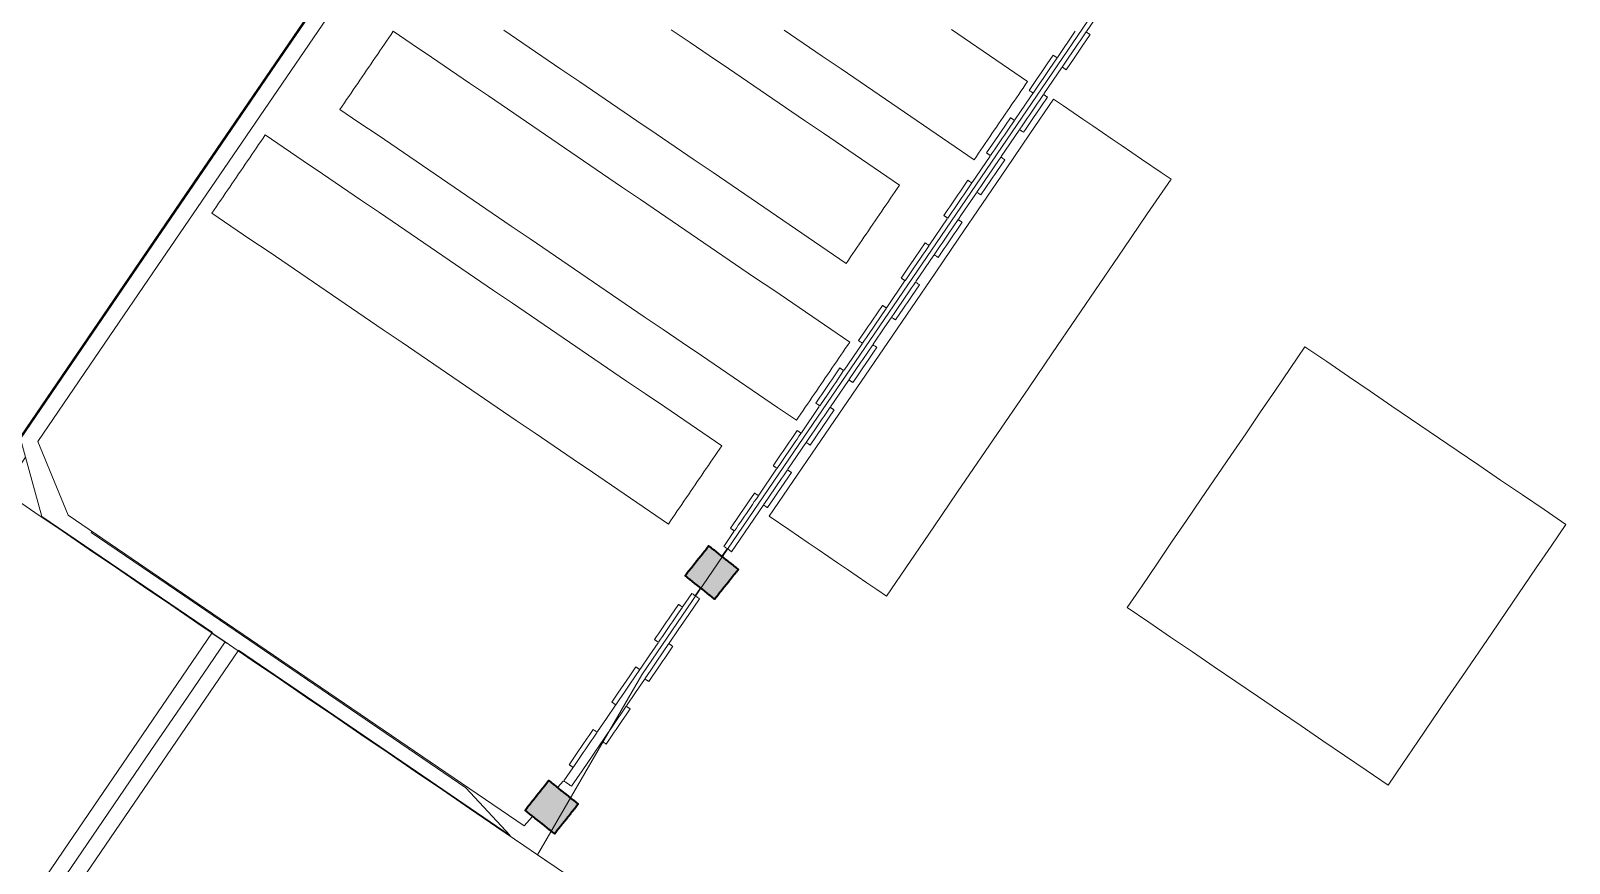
# Model space of a CAD drawing. Header units: millimetres. Extents: x -100577 to 287200, y -212120 to 238461.
# Drawn here: x 35610 to 40483, y 28818 to 31457 of the extents above; entities that cross this region are included whole.
import ezdxf

# ---------------------------------------------------------------- set-up
doc = ezdxf.new("R2010")
doc.units = ezdxf.units.MM
for name, color, linetype, lineweight in [('01_切断（構造・壁）', 7, 'Continuous', 35), ('10_見えがかり', 7, 'Continuous', 13), ('11_見えがかり（家具）', 8, 'Continuous', 9), ('30_敷地・外構', 8, 'Continuous', 9)]:
    doc.layers.add(name, color=color, linetype=linetype, lineweight=lineweight)

msp = doc.modelspace()

# ---------------------------------------------------------------- hatches: boundary and pattern name
at = {"layer": '01_切断（構造・壁）'}
for points in [[(37690.2, 29723.8), (37689.8, 29724.2), (37682.4, 29730), (37682.7, 29730.5), (37688.6, 29737.9), (37688.9, 29738.3), (37694.8, 29745.7), (37695.1, 29746.1), (37701, 29753.5), (37701.4, 29753.9), (37707.3, 29761.4), (37707.6, 29761.8), (37713.5, 29769.2), (37713.8, 29769.6), (37719.7, 29777), (37720, 29777.4), (37725.9, 29784.8), (37726.3, 29785.2), (37732.2, 29792.7), (37732.5, 29793.1), (37738.4, 29800.5), (37738.7, 29800.9), (37744.6, 29808.3), (37744.9, 29808.7), (37750.8, 29816.1), (37751.2, 29816.5), (37757.1, 29824), (37757.5, 29823.6), (37764.9, 29817.7), (37765.3, 29817.4), (37772.7, 29811.5), (37773.1, 29811.2), (37780.5, 29805.3), (37781, 29805), (37788.4, 29799.1), (37788.8, 29798.7), (37796.2, 29792.8), (37796.6, 29792.5), (37804, 29786.6), (37804.4, 29786.3), (37811.9, 29780.4), (37812.3, 29780.1), (37819.7, 29774.2), (37820.1, 29773.8), (37827.5, 29767.9), (37827.9, 29767.6), (37835.3, 29761.7), (37835.7, 29761.4), (37843.2, 29755.5), (37843.6, 29755.2), (37851, 29749.3), (37850.7, 29748.8), (37844.8, 29741.4), (37844.4, 29741), (37838.5, 29733.6), (37838.2, 29733.2), (37832.3, 29725.8), (37832, 29725.4), (37826.1, 29718), (37825.8, 29717.5), (37819.9, 29710.1), (37819.5, 29709.7), (37813.6, 29702.3), (37813.3, 29701.9), (37807.4, 29694.5), (37807.1, 29694.1), (37801.2, 29686.7), (37800.9, 29686.2), (37795, 29678.8), (37794.6, 29678.4), (37788.7, 29671), (37788.4, 29670.6), (37782.5, 29663.2), (37782.2, 29662.8), (37776.3, 29655.3), (37775.9, 29655.7), (37768.5, 29661.6), (37768, 29661.9), (37760.6, 29667.8), (37760.2, 29668.1), (37752.8, 29674), (37752.4, 29674.3), (37745, 29680.2), (37744.6, 29680.6), (37737.1, 29686.5), (37736.7, 29686.8), (37729.3, 29692.7), (37728.9, 29693), (37721.5, 29698.9), (37721.1, 29699.3), (37713.7, 29705.1), (37713.3, 29705.5), (37705.8, 29711.4), (37705.4, 29711.7), (37698, 29717.6), (37697.6, 29717.9)], [(37183.3, 28980.1), (37182.9, 28980.5), (37175.5, 28986.4), (37175.8, 28986.8), (37181.7, 28994.2), (37182, 28994.6), (37187.9, 29002), (37188.2, 29002.4), (37194.1, 29009.8), (37194.5, 29010.3), (37200.4, 29017.7), (37200.7, 29018.1), (37206.6, 29025.5), (37206.9, 29025.9), (37212.8, 29033.3), (37213.1, 29033.7), (37219, 29041.2), (37219.4, 29041.6), (37225.3, 29049), (37225.6, 29049.4), (37231.5, 29056.8), (37231.8, 29057.2), (37237.7, 29064.6), (37238, 29065), (37243.9, 29072.5), (37244.3, 29072.9), (37250.2, 29080.3), (37250.6, 29080), (37258, 29074.1), (37258.4, 29073.7), (37265.8, 29067.8), (37266.2, 29067.5), (37273.6, 29061.6), (37274.1, 29061.3), (37281.5, 29055.4), (37281.9, 29055.1), (37289.3, 29049.2), (37289.7, 29048.8), (37297.1, 29042.9), (37297.5, 29042.6), (37305, 29036.7), (37305.4, 29036.4), (37312.8, 29030.5), (37313.2, 29030.2), (37320.6, 29024.3), (37321, 29023.9), (37328.4, 29018), (37328.8, 29017.7), (37336.3, 29011.8), (37336.7, 29011.5), (37344.1, 29005.6), (37343.8, 29005.2), (37337.9, 28997.8), (37337.5, 28997.3), (37331.6, 28989.9), (37331.3, 28989.5), (37325.4, 28982.1), (37325.1, 28981.7), (37319.2, 28974.3), (37318.9, 28973.9), (37313, 28966.5), (37312.6, 28966), (37306.7, 28958.6), (37306.4, 28958.2), (37300.5, 28950.8), (37300.2, 28950.4), (37294.3, 28943), (37294, 28942.6), (37288.1, 28935.1), (37287.7, 28934.7), (37281.8, 28927.3), (37281.5, 28926.9), (37275.6, 28919.5), (37275.3, 28919.1), (37269.4, 28911.7), (37269, 28912), (37261.6, 28917.9), (37261.1, 28918.2), (37253.7, 28924.1), (37253.3, 28924.4), (37245.9, 28930.3), (37245.5, 28930.7), (37238.1, 28936.6), (37237.7, 28936.9), (37230.3, 28942.8), (37229.8, 28943.1), (37222.4, 28949), (37222, 28949.3), (37214.6, 28955.2), (37214.2, 28955.6), (37206.8, 28961.5), (37206.4, 28961.8), (37198.9, 28967.7), (37198.5, 28968), (37191.1, 28973.9), (37190.7, 28974.2)]]:
    msp.add_hatch(color=7, dxfattribs=at).paths.add_polyline_path(points)

# ---------------------------------------------------------------- linework, layer by layer
for points in [[(37690.2, 29723.8), (37689.8, 29724.2), (37682.4, 29730), (37682.7, 29730.5), (37688.6, 29737.9), (37688.9, 29738.3), (37694.8, 29745.7), (37695.1, 29746.1), (37701, 29753.5), (37701.4, 29753.9), (37707.3, 29761.4), (37707.6, 29761.8), (37713.5, 29769.2), (37713.8, 29769.6), (37719.7, 29777), (37720, 29777.4), (37725.9, 29784.8), (37726.3, 29785.2), (37732.2, 29792.7), (37732.5, 29793.1), (37738.4, 29800.5), (37738.7, 29800.9), (37744.6, 29808.3), (37744.9, 29808.7), (37750.8, 29816.1), (37751.2, 29816.5), (37757.1, 29824), (37757.5, 29823.6), (37764.9, 29817.7), (37765.3, 29817.4), (37772.7, 29811.5), (37773.1, 29811.2), (37780.5, 29805.3), (37781, 29805), (37788.4, 29799.1), (37788.8, 29798.7), (37796.2, 29792.8), (37796.6, 29792.5), (37804, 29786.6), (37804.4, 29786.3), (37811.9, 29780.4), (37812.3, 29780.1), (37819.7, 29774.2), (37820.1, 29773.8), (37827.5, 29767.9), (37827.9, 29767.6), (37835.3, 29761.7), (37835.7, 29761.4), (37843.2, 29755.5), (37843.6, 29755.2), (37851, 29749.3), (37850.7, 29748.8), (37844.8, 29741.4), (37844.4, 29741), (37838.5, 29733.6), (37838.2, 29733.2), (37832.3, 29725.8), (37832, 29725.4), (37826.1, 29718), (37825.8, 29717.5), (37819.9, 29710.1), (37819.5, 29709.7), (37813.6, 29702.3), (37813.3, 29701.9), (37807.4, 29694.5), (37807.1, 29694.1), (37801.2, 29686.7), (37800.9, 29686.2), (37795, 29678.8), (37794.6, 29678.4), (37788.7, 29671), (37788.4, 29670.6), (37782.5, 29663.2), (37782.2, 29662.8), (37776.3, 29655.3), (37775.9, 29655.7), (37768.5, 29661.6), (37768, 29661.9), (37760.6, 29667.8), (37760.2, 29668.1), (37752.8, 29674), (37752.4, 29674.3), (37745, 29680.2), (37744.6, 29680.6), (37737.1, 29686.5), (37736.7, 29686.8), (37729.3, 29692.7), (37728.9, 29693), (37721.5, 29698.9), (37721.1, 29699.3), (37713.7, 29705.1), (37713.3, 29705.5), (37705.8, 29711.4), (37705.4, 29711.7), (37698, 29717.6), (37697.6, 29717.9), (37690.2, 29723.8)], [(37183.3, 28980.1), (37182.9, 28980.5), (37175.5, 28986.4), (37175.8, 28986.8), (37181.7, 28994.2), (37182, 28994.6), (37187.9, 29002), (37188.2, 29002.4), (37194.1, 29009.8), (37194.5, 29010.3), (37200.4, 29017.7), (37200.7, 29018.1), (37206.6, 29025.5), (37206.9, 29025.9), (37212.8, 29033.3), (37213.1, 29033.7), (37219, 29041.2), (37219.4, 29041.6), (37225.3, 29049), (37225.6, 29049.4), (37231.5, 29056.8), (37231.8, 29057.2), (37237.7, 29064.6), (37238, 29065), (37243.9, 29072.5), (37244.3, 29072.9), (37250.2, 29080.3), (37250.6, 29080), (37258, 29074.1), (37258.4, 29073.7), (37265.8, 29067.8), (37266.2, 29067.5), (37273.6, 29061.6), (37274.1, 29061.3), (37281.5, 29055.4), (37281.9, 29055.1), (37289.3, 29049.2), (37289.7, 29048.8), (37297.1, 29042.9), (37297.5, 29042.6), (37305, 29036.7), (37305.4, 29036.4), (37312.8, 29030.5), (37313.2, 29030.2), (37320.6, 29024.3), (37321, 29023.9), (37328.4, 29018), (37328.8, 29017.7), (37336.3, 29011.8), (37336.7, 29011.5), (37344.1, 29005.6), (37343.8, 29005.2), (37337.9, 28997.8), (37337.5, 28997.3), (37331.6, 28989.9), (37331.3, 28989.5), (37325.4, 28982.1), (37325.1, 28981.7), (37319.2, 28974.3), (37318.9, 28973.9), (37313, 28966.5), (37312.6, 28966), (37306.7, 28958.6), (37306.4, 28958.2), (37300.5, 28950.8), (37300.2, 28950.4), (37294.3, 28943), (37294, 28942.6), (37288.1, 28935.1), (37287.7, 28934.7), (37281.8, 28927.3), (37281.5, 28926.9), (37275.6, 28919.5), (37275.3, 28919.1), (37269.4, 28911.7), (37269, 28912), (37261.6, 28917.9), (37261.1, 28918.2), (37253.7, 28924.1), (37253.3, 28924.4), (37245.9, 28930.3), (37245.5, 28930.7), (37238.1, 28936.6), (37237.7, 28936.9), (37230.3, 28942.8), (37229.8, 28943.1), (37222.4, 28949), (37222, 28949.3), (37214.6, 28955.2), (37214.2, 28955.6), (37206.8, 28961.5), (37206.4, 28961.8), (37198.9, 28967.7), (37198.5, 28968), (37191.1, 28973.9), (37190.7, 28974.2), (37183.3, 28980.1)]]:
    msp.add_lwpolyline(points, dxfattribs=at)
at = {"layer": '10_見えがかり'}
for points in [[(38978.6, 35826.5), (38868.4, 34999.4), (38314.8, 34187.1), (37761.1, 33374.9), (37207.5, 32562.6), (36653.9, 31750.4), (36100.2, 30938.1), (35546.6, 30125.9)], [(36184.9, 29549.5), (35644.5, 29917.8), (35593.1, 30105.3), (35577.9, 30083), (35593, 30105.6), (35577.1, 30163.5), (35981.7, 30757.1), (36184, 31053.9), (36386.3, 31350.7), (36588.5, 31647.4), (36993.1, 32241), (37195.4, 32537.8), (37397.7, 32834.6), (37600, 33131.4), (37802.3, 33428.1), (38004.6, 33724.9), (38206.9, 34021.7), (38409.1, 34318.5), (38611.4, 34615.3), (38813.7, 34912), (39016, 35208.8), (39219.1, 35425)], [(37198.4, 28965.6), (37173.1, 28936.4), (36306.1, 29527.4), (36017.1, 29724.4), (35728, 29921.4), (35631.7, 30154.9), (35828.7, 30443.9), (36025.7, 30733), (36616.7, 31600), (36813.7, 31889), (37404.7, 32756.1), (37601.7, 33045.1), (38192.7, 33912.2)], [(39011.1, 31538.7), (38954.2, 31455.3)], [(38861.8, 31373), (38918.7, 31456.5)], [(38881.2, 31339.3), (38879.1, 31340.7), (38878.1, 31341.4), (38877.1, 31342.1), (38883.4, 31351.4), (38889.7, 31360.7), (38896.1, 31370), (38921.4, 31407.1), (38927.7, 31416.4), (38934.1, 31425.7), (38940.4, 31435), (38946.8, 31444.3), (38953.1, 31453.6), (38955.2, 31452.2), (38957.2, 31450.8), (38958.3, 31450.1), (38960.3, 31448.7), (38961.4, 31448), (38962.4, 31447.3), (38963.4, 31446.6), (38964.4, 31445.9), (38965.5, 31445.2), (38940.1, 31408), (38933.8, 31398.7), (38927.5, 31389.4), (38921.1, 31380.1), (38914.8, 31370.8), (38889.4, 31333.6), (38887.4, 31335), (38886.3, 31335.7), (38885.3, 31336.4), (38883.2, 31337.9), (38881.2, 31339.3)], [(38775.4, 31266.2), (38773.3, 31267.6), (38772.3, 31268.3), (38778.6, 31277.6), (38785, 31286.9), (38791.3, 31296.2), (38797.6, 31305.4), (38810.3, 31324), (38816.6, 31333.3), (38823, 31342.6), (38829.3, 31351.9), (38848.3, 31379.8), (38849.3, 31379.1), (38851.4, 31377.7), (38852.4, 31377), (38853.5, 31376.3), (38854.5, 31375.6), (38856.6, 31374.2), (38857.6, 31373.5), (38859.7, 31372.1), (38860.7, 31371.4), (38835.4, 31334.2), (38829, 31324.9), (38822.7, 31315.6), (38816.4, 31306.3), (38803.7, 31287.7), (38797.3, 31278.4), (38791, 31269.1), (38784.7, 31259.8), (38783.6, 31260.5), (38782.6, 31261.2), (38781.6, 31261.9), (38780.5, 31262.6), (38779.5, 31263.3), (38777.4, 31264.7), (38775.4, 31266.2)], [(38875.9, 31340.4), (38819, 31257)], [(38726.7, 31174.7), (38776.4, 31247.6), (38783.6, 31258.2)], [(38745, 31141.6), (38742.9, 31143.1), (38741.9, 31143.8), (38748.2, 31153.1), (38754.6, 31162.4), (38760.9, 31171.6), (38767.2, 31180.9), (38773.6, 31190.2), (38779.9, 31199.5), (38798.9, 31227.4), (38805.2, 31236.7), (38811.6, 31246), (38817.9, 31255.3), (38818.9, 31254.6), (38820, 31253.9), (38821, 31253.2), (38823.1, 31251.8), (38825.1, 31250.4), (38827.2, 31249), (38828.2, 31248.3), (38829.3, 31247.6), (38830.3, 31246.9), (38824, 31237.6), (38817.6, 31228.3), (38811.3, 31219), (38805, 31209.7), (38786, 31181.8), (38779.6, 31172.5), (38773.3, 31163.2), (38766.9, 31153.9), (38760.6, 31144.6), (38754.3, 31135.3), (38752.2, 31136.7), (38750.1, 31138.1), (38748.1, 31139.5), (38747, 31140.2), (38745, 31141.6)], [(38641.2, 31067.1), (38640.2, 31067.8), (38638.1, 31069.2), (38637.1, 31069.9), (38675.1, 31125.7), (38681.5, 31135), (38713.1, 31181.5), (38714.2, 31180.8), (38716.2, 31179.4), (38717.3, 31178.7), (38718.3, 31178), (38720.4, 31176.6), (38721.4, 31175.9), (38722.4, 31175.2), (38724.5, 31173.8), (38725.5, 31173.1), (38712.9, 31154.5), (38706.5, 31145.2), (38693.9, 31126.6), (38687.5, 31117.3), (38681.2, 31108), (38674.8, 31098.7), (38668.5, 31089.4), (38662.2, 31080.1), (38655.8, 31070.8), (38649.5, 31061.5), (38647.4, 31062.9), (38646.4, 31063.6), (38645.4, 31064.3), (38643.3, 31065.7), (38642.3, 31066.4), (38641.2, 31067.1)], [(38740.8, 31142.1), (38683.9, 31058.7)], [(38591.5, 30976.4), (38648.4, 31059.8)], [(38609.8, 30943.3), (38607.7, 30944.7), (38606.7, 30945.4), (38613, 30954.7), (38619.4, 30964), (38625.7, 30973.3), (38632.1, 30982.6), (38657.4, 31019.8), (38663.7, 31029.1), (38682.7, 31057), (38683.8, 31056.3), (38684.8, 31055.6), (38686.9, 31054.2), (38688.9, 31052.8), (38692, 31050.7), (38694.1, 31049.3), (38695.1, 31048.6), (38669.8, 31011.4), (38663.5, 31002.1), (38657.1, 30992.8), (38650.8, 30983.5), (38619.1, 30937), (38617, 30938.4), (38616, 30939.1), (38613.9, 30940.5), (38611.9, 30941.9), (38609.8, 30943.3)], [(38506.1, 30868.8), (38505, 30869.5), (38504, 30870.2), (38503, 30870.9), (38501.9, 30871.6), (38514.6, 30890.2), (38520.9, 30899.5), (38527.3, 30908.8), (38533.6, 30918.1), (38540, 30927.4), (38546.3, 30936.7), (38552.6, 30946), (38559, 30955.3), (38565.3, 30964.6), (38578, 30983.2), (38579, 30982.5), (38580, 30981.8), (38581.1, 30981.1), (38582.1, 30980.4), (38583.1, 30979.7), (38585.2, 30978.3), (38587.3, 30976.9), (38589.3, 30975.4), (38590.4, 30974.7), (38584, 30965.4), (38577.7, 30956.1), (38571.4, 30946.9), (38565, 30937.6), (38558.7, 30928.3), (38546, 30909.7), (38539.7, 30900.4), (38533.3, 30891.1), (38527, 30881.8), (38520.7, 30872.5), (38514.3, 30863.2), (38512.3, 30864.6), (38511.2, 30865.3), (38510.2, 30866), (38509.2, 30866.7), (38508.1, 30867.4), (38507.1, 30868.1), (38506.1, 30868.8)], [(38605.6, 30943.8), (38558.3, 30874.5), (38548.7, 30860.3)], [(38456.3, 30778.1), (38513.2, 30861.5)], [(38474.6, 30745), (38472.6, 30746.4), (38471.5, 30747.1), (38490.5, 30775), (38496.9, 30784.3), (38503.2, 30793.6), (38509.6, 30802.9), (38515.9, 30812.2), (38547.6, 30858.7), (38548.6, 30858), (38549.6, 30857.3), (38550.7, 30856.6), (38551.7, 30855.9), (38552.7, 30855.2), (38553.8, 30854.5), (38554.8, 30853.8), (38556.9, 30852.3), (38557.9, 30851.6), (38558.9, 30850.9), (38560, 30850.2), (38547.3, 30831.6), (38541, 30822.3), (38534.6, 30813.1), (38528.3, 30803.8), (38515.6, 30785.2), (38509.3, 30775.9), (38502.9, 30766.6), (38496.6, 30757.3), (38490.3, 30748), (38483.9, 30738.7), (38482.9, 30739.4), (38480.8, 30740.8), (38478.8, 30742.2), (38476.7, 30743.6), (38474.6, 30745)], [(38369.9, 30671.2), (38368.8, 30671.9), (38367.8, 30672.6), (38366.8, 30673.3), (38385.8, 30701.2), (38392.1, 30710.5), (38404.8, 30729.1), (38411.1, 30738.4), (38442.8, 30784.9), (38443.8, 30784.2), (38444.9, 30783.5), (38445.9, 30782.8), (38446.9, 30782.1), (38449, 30780.6), (38451.1, 30779.2), (38453.1, 30777.8), (38454.2, 30777.1), (38455.2, 30776.4), (38448.9, 30767.1), (38442.5, 30757.8), (38436.2, 30748.5), (38429.8, 30739.2), (38404.5, 30702.1), (38398.2, 30692.8), (38391.8, 30683.5), (38385.5, 30674.2), (38379.2, 30664.9), (38378.1, 30665.6), (38377.1, 30666.3), (38376.1, 30667), (38374, 30668.4), (38373, 30669.1), (38371.9, 30669.8), (38370.9, 30670.5), (38369.9, 30671.2)], [(38470.4, 30745.5), (38413.5, 30662)], [(38321.1, 30579.8), (38378, 30663.2)], [(38340.5, 30546), (38338.4, 30547.4), (38337.4, 30548.1), (38336.4, 30548.8), (38342.7, 30558.1), (38349, 30567.4), (38355.4, 30576.7), (38393.4, 30632.5), (38399.7, 30641.8), (38406.1, 30651.1), (38412.4, 30660.4), (38413.4, 30659.7), (38415.5, 30658.3), (38417.6, 30656.9), (38419.6, 30655.4), (38421.7, 30654), (38423.8, 30652.6), (38424.8, 30651.9), (38399.4, 30614.7), (38393.1, 30605.4), (38386.8, 30596.1), (38380.4, 30586.9), (38374.1, 30577.6), (38348.8, 30540.4), (38346.7, 30541.8), (38345.7, 30542.5), (38344.6, 30543.2), (38342.6, 30544.6), (38340.5, 30546)], [(38234.7, 30472.9), (38232.6, 30474.3), (38231.6, 30475), (38250.6, 30502.9), (38256.9, 30512.2), (38263.3, 30521.5), (38269.6, 30530.8), (38275.9, 30540.1), (38307.6, 30586.6), (38308.7, 30585.9), (38310.7, 30584.4), (38311.8, 30583.7), (38312.8, 30583), (38313.8, 30582.3), (38314.9, 30581.6), (38315.9, 30580.9), (38316.9, 30580.2), (38318, 30579.5), (38319, 30578.8), (38320, 30578.1), (38307.3, 30559.5), (38301, 30550.2), (38263, 30494.4), (38256.7, 30485.2), (38250.3, 30475.9), (38244, 30466.6), (38243, 30467.3), (38240.9, 30468.7), (38238.8, 30470.1), (38236.8, 30471.5), (38234.7, 30472.9)], [(38335.2, 30547.2), (38315.5, 30518.2), (38278.4, 30463.7)], [(38186, 30381.4), (38242.9, 30464.9)], [(38205.3, 30347.7), (38203.3, 30349.1), (38202.2, 30349.8), (38201.2, 30350.5), (38239.2, 30406.3), (38245.5, 30415.6), (38277.2, 30462.1), (38278.3, 30461.4), (38280.3, 30459.9), (38282.4, 30458.5), (38284.5, 30457.1), (38285.5, 30456.4), (38286.5, 30455.7), (38287.6, 30455), (38288.6, 30454.3), (38289.6, 30453.6), (38283.3, 30444.3), (38276.9, 30435), (38270.6, 30425.7), (38264.3, 30416.4), (38245.3, 30388.5), (38238.9, 30379.2), (38232.6, 30369.9), (38226.3, 30360.6), (38213.6, 30342.1), (38211.5, 30343.5), (38209.5, 30344.9), (38208.4, 30345.6), (38207.4, 30346.3), (38206.4, 30347), (38205.3, 30347.7)], [(38099.5, 30274.6), (38097.5, 30276), (38096.4, 30276.7), (38109.1, 30295.3), (38115.4, 30304.6), (38140.8, 30341.8), (38147.1, 30351.1), (38153.4, 30360.4), (38159.8, 30369.7), (38166.1, 30378.9), (38172.5, 30388.2), (38174.5, 30386.8), (38175.6, 30386.1), (38177.6, 30384.7), (38179.7, 30383.3), (38180.7, 30382.6), (38181.8, 30381.9), (38182.8, 30381.2), (38183.8, 30380.5), (38184.8, 30379.8), (38159.5, 30342.6), (38153.2, 30333.3), (38146.8, 30324), (38140.5, 30314.7), (38134.2, 30305.4), (38108.8, 30268.2), (38106.7, 30269.7), (38104.7, 30271.1), (38102.6, 30272.5), (38099.5, 30274.6)], [(38200.1, 30348.9), (38143.2, 30265.4)], [(38050.8, 30183.1), (38107.7, 30266.6)], [(38069.1, 30150.1), (38067, 30151.5), (38066, 30152.2), (38072.4, 30161.5), (38078.7, 30170.8), (38091.4, 30189.4), (38097.7, 30198.7), (38104, 30208), (38110.4, 30217.3), (38116.7, 30226.6), (38123, 30235.9), (38142.1, 30263.7), (38143.1, 30263), (38144.1, 30262.3), (38145.2, 30261.6), (38146.2, 30260.9), (38147.2, 30260.2), (38148.2, 30259.5), (38150.3, 30258.1), (38151.3, 30257.4), (38152.4, 30256.7), (38153.4, 30256), (38154.4, 30255.3), (38078.4, 30143.7), (38076.3, 30145.2), (38075.3, 30145.9), (38074.3, 30146.6), (38073.2, 30147.3), (38071.2, 30148.7), (38069.1, 30150.1)], [(37965.4, 30075.6), (37964.3, 30076.3), (37963.3, 30077), (37962.3, 30077.7), (37961.2, 30078.4), (37967.6, 30087.7), (37973.9, 30097), (37980.3, 30106.3), (37986.6, 30115.6), (37992.9, 30124.9), (38005.6, 30143.5), (38011.9, 30152.7), (38018.3, 30162), (38024.6, 30171.3), (38030.9, 30180.6), (38037.3, 30189.9), (38038.3, 30189.2), (38039.3, 30188.5), (38040.4, 30187.8), (38042.4, 30186.4), (38043.5, 30185.7), (38044.5, 30185), (38046.6, 30183.6), (38047.6, 30182.9), (38048.6, 30182.2), (38049.7, 30181.5), (38043.3, 30172.2), (38037, 30162.9), (38030.7, 30153.6), (38024.3, 30144.3), (37999, 30107.1), (37992.7, 30097.8), (37986.3, 30088.5), (37980, 30079.2), (37973.6, 30069.9), (37971.6, 30071.3), (37969.5, 30072.7), (37968.5, 30073.5), (37967.4, 30074.2), (37965.4, 30075.6)], [(38064.9, 30150.5), (38008, 30067.1)], [(37915.6, 29984.8), (37972.5, 30068.3)], [(37932.9, 29952.5), (37930.8, 29953.9), (37943.5, 29972.5), (37949.9, 29981.8), (37987.9, 30037.5), (37994.2, 30046.8), (38006.9, 30065.4), (38007.9, 30064.7), (38010, 30063.3), (38011, 30062.6), (38012, 30061.9), (38013.1, 30061.2), (38014.1, 30060.5), (38016.2, 30059.1), (38017.2, 30058.4), (38018.2, 30057.7), (38019.3, 30057), (37974.9, 29991.9), (37968.6, 29982.6), (37962.2, 29973.3), (37943.2, 29945.4), (37942.2, 29946.1), (37941.2, 29946.8), (37939.1, 29948.2), (37938.1, 29949), (37935, 29951.1), (37932.9, 29952.5)], [(37828.1, 29878.7), (37827.1, 29879.4), (37826.1, 29880.1), (37845.1, 29908), (37851.4, 29917.3), (37857.8, 29926.5), (37876.8, 29954.4), (37883.1, 29963.7), (37902.1, 29991.6), (37903.1, 29990.9), (37904.2, 29990.2), (37907.3, 29988.1), (37909.3, 29986.7), (37910.4, 29986), (37912.4, 29984.6), (37914.5, 29983.2), (37908.2, 29973.9), (37901.8, 29964.6), (37895.5, 29955.3), (37889.2, 29946), (37876.5, 29927.4), (37870.2, 29918.1), (37863.8, 29908.8), (37857.5, 29899.5), (37851.1, 29890.2), (37844.8, 29880.9), (37838.5, 29871.6), (37837.4, 29872.3), (37836.4, 29873), (37835.4, 29873.7), (37834.3, 29874.4), (37832.3, 29875.8), (37831.2, 29876.5), (37830.2, 29877.3), (37828.1, 29878.7)], [(37929.7, 29952.2), (37829.9, 29805.7), (37827.8, 29807.1), (37825.7, 29808.6), (37823.7, 29810), (37821.6, 29811.4), (37815.4, 29815.6), (37813.3, 29817), (37811.3, 29818.4), (37809.2, 29819.8), (37807.1, 29821.2), (37805.1, 29822.6), (37837.3, 29870)], [(35802.1, 29868.5), (35801.1, 29866.8), (36097.9, 29664.5), (36988.2, 29057.6), (37128.4, 28906.4), (36831.7, 29108.7), (36267.5, 29493.2)], [(37814.7, 29813.7), (37800.1, 29792.3)], [(37730.1, 29689.5), (37715.3, 29667.9)], [(37589.7, 29524.4), (37588.7, 29525.1), (37587.7, 29525.8), (37586.6, 29526.5), (37585.6, 29527.3), (37591.9, 29536.5), (37598.3, 29545.8), (37604.6, 29555.1), (37610.9, 29564.4), (37617.3, 29573.7), (37623.6, 29583), (37629.9, 29592.3), (37636.3, 29601.6), (37661.6, 29638.8), (37662.7, 29638.1), (37664.7, 29636.7), (37665.8, 29636), (37666.8, 29635.3), (37667.8, 29634.6), (37669.9, 29633.2), (37672, 29631.8), (37673, 29631.1), (37674, 29630.4), (37661.3, 29611.8), (37655, 29602.5), (37648.7, 29593.2), (37642.3, 29583.9), (37636, 29574.6), (37629.7, 29565.3), (37623.3, 29556), (37617, 29546.7), (37610.7, 29537.4), (37604.3, 29528.1), (37598, 29518.8), (37595.9, 29520.2), (37593.9, 29521.6), (37591.8, 29523), (37590.8, 29523.7), (37589.7, 29524.4)], [(37705.5, 29672.2), (37707.6, 29670.8), (37709.7, 29669.3), (37711.7, 29667.9), (37713.8, 29666.5), (37715.9, 29665.1), (37717.9, 29663.7), (37720, 29662.3), (37722.1, 29660.9), (37726.2, 29658.1), (37728.3, 29656.7), (37694.5, 29607.1), (37660.7, 29557.6), (37632.4, 29516)], [(37675.1, 29632), (37703.5, 29673.6), (37705.5, 29672.2)], [(35479.7, 28515), (35714.4, 28859.3), (36183.7, 29547.9), (36231.9, 29515)], [(36231.9, 29515), (36238.8, 29510.3), (36266.4, 29491.6), (35562.3, 28458.7)], [(37540, 29433.7), (37568.4, 29475.4), (37596.9, 29517.1)], [(37558.3, 29400.6), (37557.3, 29401.3), (37556.2, 29402), (37555.2, 29402.7), (37574.2, 29430.6), (37580.5, 29439.9), (37586.9, 29449.2), (37593.2, 29458.5), (37631.2, 29514.3), (37632.3, 29513.6), (37633.3, 29512.9), (37635.4, 29511.5), (37636.4, 29510.8), (37637.4, 29510.1), (37639.5, 29508.7), (37642.6, 29506.6), (37643.6, 29505.9), (37624.6, 29478), (37618.3, 29468.7), (37611.9, 29459.4), (37605.6, 29450.1), (37599.3, 29440.8), (37592.9, 29431.5), (37580.3, 29412.9), (37573.9, 29403.6), (37567.6, 29394.3), (37566.6, 29395), (37565.5, 29395.7), (37564.5, 29396.4), (37563.5, 29397.1), (37562.4, 29397.8), (37561.4, 29398.5), (37559.3, 29399.9), (37558.3, 29400.6)], [(37453.5, 29326.8), (37452.5, 29327.5), (37451.5, 29328.2), (37450.4, 29328.9), (37463.1, 29347.5), (37469.4, 29356.8), (37507.4, 29412.6), (37513.8, 29421.9), (37526.5, 29440.5), (37527.5, 29439.8), (37529.6, 29438.4), (37530.6, 29437.7), (37531.6, 29437), (37532.7, 29436.3), (37533.7, 29435.6), (37534.7, 29434.9), (37535.7, 29434.2), (37537.8, 29432.7), (37538.8, 29432), (37507.2, 29385.6), (37500.8, 29376.3), (37494.5, 29367), (37488.2, 29357.7), (37475.5, 29339.1), (37469.1, 29329.8), (37462.8, 29320.5), (37460.7, 29321.9), (37459.7, 29322.6), (37457.6, 29324), (37455.6, 29325.4), (37453.5, 29326.8)], [(37554.1, 29401.1), (37525.6, 29359.4), (37497.2, 29317.6)], [(37404.8, 29235.4), (37433.3, 29277.2), (37461.7, 29318.8)], [(37423.1, 29202.3), (37422.1, 29203), (37420, 29204.4), (37432.7, 29223), (37439, 29232.3), (37445.4, 29241.6), (37451.7, 29250.9), (37458, 29260.2), (37464.4, 29269.5), (37470.7, 29278.8), (37477, 29288.1), (37483.4, 29297.4), (37489.7, 29306.7), (37496.1, 29316), (37497.1, 29315.3), (37499.1, 29313.9), (37500.2, 29313.2), (37502.2, 29311.8), (37503.3, 29311.1), (37504.3, 29310.4), (37505.3, 29309.6), (37507.4, 29308.2), (37508.4, 29307.5), (37502.1, 29298.2), (37495.8, 29288.9), (37483.1, 29270.4), (37476.8, 29261.1), (37470.4, 29251.8), (37464.1, 29242.5), (37457.8, 29233.2), (37451.4, 29223.9), (37445.1, 29214.6), (37432.4, 29196), (37430.3, 29197.4), (37428.3, 29198.8), (37426.2, 29200.2), (37424.1, 29201.6), (37423.1, 29202.3)], [(37418.9, 29202.8), (37390.5, 29161.2), (37356.7, 29111.6), (37323, 29062.1), (37320.9, 29063.5), (37318.8, 29064.9), (37314.7, 29067.7), (37312.6, 29069.1), (37308.5, 29071.9), (37306.4, 29073.3), (37304.4, 29074.7), (37302.3, 29076.1), (37300.3, 29077.6), (37298.2, 29079), (37326.5, 29120.5)], [(37318.3, 29128.5), (37316.3, 29129.9), (37315.2, 29130.6), (37327.9, 29149.2), (37334.3, 29158.5), (37340.6, 29167.8), (37372.3, 29214.3), (37378.6, 29223.6), (37391.3, 29242.2), (37392.3, 29241.5), (37394.4, 29240.1), (37396.4, 29238.7), (37398.5, 29237.2), (37400.6, 29235.8), (37402.6, 29234.4), (37403.7, 29233.7), (37397.3, 29224.4), (37391, 29215.1), (37384.7, 29205.8), (37378.3, 29196.5), (37372, 29187.2), (37365.7, 29177.9), (37359.3, 29168.7), (37353, 29159.4), (37346.6, 29150.1), (37340.3, 29140.8), (37334, 29131.5), (37327.6, 29122.2), (37326.6, 29122.9), (37325.6, 29123.6), (37324.5, 29124.3), (37323.5, 29125), (37322.5, 29125.7), (37321.4, 29126.4), (37320.4, 29127.1), (37319.4, 29127.8), (37318.3, 29128.5)], [(37296.2, 29078.8), (37279.5, 29059.5)]]:
    msp.add_lwpolyline(points, dxfattribs=at)
at = {"layer": '11_見えがかり（家具）'}
for points in [[(38324.3, 30468.9), (38399.4, 30579.1), (38474.5, 30689.3), (38549.6, 30799.5), (38624.7, 30909.6), (38699.8, 31019.8), (38774.8, 31130), (38849.9, 31240.2), (38880.9, 31219), (38942.9, 31176.8), (38973.9, 31155.7), (39004.9, 31134.6), (39035.9, 31113.4), (39066.9, 31092.3), (39097.8, 31071.2), (39128.8, 31050.1), (39190.8, 31007.8), (39221.8, 30986.7), (39146.7, 30876.5), (39071.6, 30766.4), (38921.4, 30546), (38846.3, 30435.8), (38771.2, 30325.7), (38545.9, 29995.1), (38470.8, 29885), (38395.7, 29774.8), (38320.6, 29664.6), (38289.6, 29685.7), (38258.7, 29706.9), (38227.7, 29728), (38196.7, 29749.1), (38165.7, 29770.2), (38134.7, 29791.3), (38103.7, 29812.5), (38072.7, 29833.6), (38041.8, 29854.7), (38010.8, 29875.8), (37948.8, 29918.1), (38023.9, 30028.2), (38099, 30138.4), (38324.3, 30468.9)], [(39411.6, 30111.1), (39458.5, 30179.9), (39505.4, 30248.8), (39552.4, 30317.6), (39599.3, 30386.5), (39646.2, 30455.4), (39715.1, 30408.4), (39784, 30361.5), (39852.8, 30314.6), (39921.7, 30267.6), (40128.3, 30126.8), (40197.1, 30079.9), (40266, 30032.9), (40334.8, 29986), (40403.7, 29939.1), (40472.5, 29892.1), (40425.6, 29823.3), (40378.7, 29754.4), (40284.8, 29616.7), (40237.9, 29547.8), (40144, 29410.1), (40097.1, 29341.3), (40003.2, 29203.6), (39956.3, 29134.7), (39909.3, 29065.8), (39840.5, 29112.8), (39771.6, 29159.7), (39702.8, 29206.6), (39633.9, 29253.6), (39565, 29300.5), (39496.2, 29347.4), (39427.3, 29394.4), (39358.5, 29441.3), (39289.6, 29488.2), (39220.7, 29535.2), (39151.9, 29582.1), (39083, 29629.1), (39130, 29697.9), (39176.9, 29766.8), (39223.8, 29835.6), (39270.8, 29904.5), (39317.7, 29973.3), (39411.6, 30111.1)]]:
    msp.add_lwpolyline(points, dxfattribs=at)
at = {"layer": '30_敷地・外構'}
for points in [[(37388.8, 28726.5), (37215.3, 28844.7), (37545.7, 29415.5), (38027.3, 30122), (38508.8, 30828.4), (38990.4, 31534.9), (39471.9, 32241.4), (39953.4, 32947.9), (40435, 33654.4), (40899.3, 33959.3), (41336, 33621.9), (41772.7, 33284.4), (42209.4, 32946.9), (42646.2, 32609.4), (43082.9, 32272), (43519.6, 31934.5), (43956.3, 31597)], [(36614.8, 31689.6), (36452.9, 31452), (36291, 31214.4), (36129.1, 30976.9), (35967.1, 30739.3), (35805.2, 30501.8), (35643.3, 30264.2), (35481.4, 30026.6)], [(36589.1, 31207.9), (36596.1, 31218.2), (36603.2, 31228.6), (36610.2, 31238.9), (36617.3, 31249.2), (36624.3, 31259.6), (36631.3, 31269.9), (36638.4, 31280.2), (36645.4, 31290.5), (36652.5, 31300.9), (36659.5, 31311.2), (36666.5, 31321.5), (36673.6, 31331.9), (36680.6, 31342.2), (36687.7, 31352.5), (36694.7, 31362.9), (36701.7, 31373.2), (36708.8, 31383.5), (36715.8, 31393.8), (36722.9, 31404.2), (36729.9, 31414.5), (36736.9, 31424.8), (36744, 31435.2), (36751, 31445.5), (36758.1, 31455.8), (36818.3, 31414.7), (36878.6, 31373.7), (36938.8, 31332.6), (36999.1, 31291.5), (37059.3, 31250.5), (37119.6, 31209.4), (37179.8, 31168.3), (37240.1, 31127.3), (37300.3, 31086.2), (37360.6, 31045.1), (37420.8, 31004.1), (37481.1, 30963), (37541.3, 30921.9), (37601.6, 30880.9), (37661.8, 30839.8), (37722.1, 30798.7), (37782.3, 30757.7), (37842.6, 30716.6), (37902.8, 30675.5), (37963.1, 30634.4), (38023.3, 30593.4), (38083.6, 30552.3), (38143.8, 30511.2), (38204.1, 30470.2), (38197.1, 30459.8), (38190, 30449.5), (38183, 30439.2), (38175.9, 30428.9), (38168.9, 30418.5), (38161.9, 30408.2), (38154.8, 30397.9), (38147.8, 30387.5), (38140.7, 30377.2), (38133.7, 30366.9), (38126.7, 30356.6), (38119.6, 30346.2), (38112.6, 30335.9), (38105.5, 30325.6), (38098.5, 30315.2), (38091.5, 30304.9), (38084.4, 30294.6), (38077.4, 30284.3), (38070.3, 30273.9), (38063.3, 30263.6), (38056.2, 30253.3), (38049.2, 30242.9), (38042.2, 30232.6), (38035.1, 30222.3), (37974.9, 30263.4), (37914.6, 30304.4), (37854.4, 30345.5), (37794.1, 30386.6), (37733.9, 30427.6), (37673.6, 30468.7), (37613.4, 30509.8), (37553.1, 30550.8), (37492.9, 30591.9), (37432.6, 30633), (37372.4, 30674), (37312.1, 30715.1), (37251.9, 30756.2), (37191.6, 30797.2), (37131.4, 30838.3), (37071.1, 30879.4), (37010.9, 30920.4), (36950.6, 30961.5), (36890.3, 31002.6), (36830.1, 31043.6), (36769.8, 31084.7), (36709.6, 31125.8), (36649.3, 31166.8), (36589.1, 31207.9)], [(37638.7, 31460.6), (37699, 31419.6), (37759.2, 31378.5), (37819.5, 31337.4), (37879.7, 31296.4), (37940, 31255.3), (38000.2, 31214.2), (38060.5, 31173.2), (38120.8, 31132.1), (38181, 31091), (38241.3, 31049.9), (38301.5, 31008.9), (38361.8, 30967.8), (38354.7, 30957.5), (38347.7, 30947.2), (38340.6, 30936.8), (38333.6, 30926.5), (38326.6, 30916.2), (38319.5, 30905.8), (38312.5, 30895.5), (38305.4, 30885.2), (38298.4, 30874.9), (38291.4, 30864.5), (38284.3, 30854.2), (38277.3, 30843.9), (38270.2, 30833.5), (38263.2, 30823.2), (38256.2, 30812.9), (38249.1, 30802.6), (38242.1, 30792.2), (38235, 30781.9), (38228, 30771.6), (38221, 30761.2), (38213.9, 30750.9), (38206.9, 30740.6), (38199.8, 30730.2), (38192.8, 30719.9), (38132.5, 30761), (38072.3, 30802.1), (38012, 30843.1), (37951.8, 30884.2), (37891.5, 30925.3), (37831.3, 30966.3), (37771, 31007.4), (37710.8, 31048.5), (37650.5, 31089.5), (37590.3, 31130.6), (37530, 31171.7), (37469.8, 31212.7), (37409.5, 31253.8), (37349.3, 31294.9), (37289, 31335.9), (37228.8, 31377), (37168.5, 31418.1), (37108.3, 31459.1)], [(38526.3, 31460.8), (38586.6, 31419.7), (38646.8, 31378.6), (38707.1, 31337.6), (38767.3, 31296.5), (38760.3, 31286.2), (38753.2, 31275.8), (38746.2, 31265.5), (38739.2, 31255.2), (38732.1, 31244.8), (38725.1, 31234.5), (38718, 31224.2), (38711, 31213.9), (38704, 31203.5), (38696.9, 31193.2), (38689.9, 31182.9), (38682.8, 31172.5), (38675.8, 31162.2), (38668.8, 31151.9), (38661.7, 31141.6), (38654.7, 31131.2), (38647.6, 31120.9), (38640.6, 31110.6), (38633.5, 31100.2), (38626.5, 31089.9), (38619.5, 31079.6), (38612.4, 31069.2), (38605.4, 31058.9), (38598.3, 31048.6), (38538.1, 31089.7), (38477.8, 31130.7), (38417.6, 31171.8), (38357.3, 31212.9), (38297.1, 31253.9), (38236.8, 31295), (38176.6, 31336.1), (38116.3, 31377.1), (38056.1, 31418.2), (37995.8, 31459.3)], [(36183.5, 30879.2), (36190.6, 30889.6), (36197.6, 30899.9), (36204.7, 30910.2), (36211.7, 30920.6), (36218.7, 30930.9), (36225.8, 30941.2), (36232.8, 30951.5), (36239.9, 30961.9), (36246.9, 30972.2), (36253.9, 30982.5), (36261, 30992.9), (36268, 31003.2), (36275.1, 31013.5), (36282.1, 31023.9), (36289.1, 31034.2), (36296.2, 31044.5), (36303.2, 31054.8), (36310.3, 31065.2), (36317.3, 31075.5), (36324.3, 31085.8), (36331.4, 31096.2), (36338.4, 31106.5), (36345.5, 31116.8), (36352.5, 31127.1), (36412.8, 31086.1), (36473, 31045), (36533.3, 31003.9), (36593.5, 30962.9), (36653.8, 30921.8), (36714, 30880.7), (36774.3, 30839.7), (36834.5, 30798.6), (36894.8, 30757.5), (36955, 30716.5), (37015.3, 30675.4), (37075.5, 30634.3), (37135.8, 30593.3), (37196, 30552.2), (37256.3, 30511.1), (37316.5, 30470), (37376.8, 30429), (37437, 30387.9), (37497.3, 30346.8), (37557.5, 30305.8), (37617.8, 30264.7), (37678, 30223.6), (37738.3, 30182.6), (37798.5, 30141.5), (37791.5, 30131.2), (37784.5, 30120.8), (37777.4, 30110.5), (37770.4, 30100.2), (37763.3, 30089.9), (37756.3, 30079.5), (37749.3, 30069.2), (37742.2, 30058.9), (37735.2, 30048.5), (37728.1, 30038.2), (37721.1, 30027.9), (37714.1, 30017.6), (37707, 30007.2), (37700, 29996.9), (37692.9, 29986.6), (37685.9, 29976.2), (37678.9, 29965.9), (37671.8, 29955.6), (37664.8, 29945.3), (37657.7, 29934.9), (37650.7, 29924.6), (37643.7, 29914.3), (37636.6, 29903.9), (37629.6, 29893.6), (37569.3, 29934.7), (37509.1, 29975.7), (37448.8, 30016.8), (37388.6, 30057.9), (37328.3, 30099), (37268.1, 30140), (37207.8, 30181.1), (37147.6, 30222.2), (37087.3, 30263.2), (37027.1, 30304.3), (36966.8, 30345.4), (36906.6, 30386.4), (36846.3, 30427.5), (36786.1, 30468.6), (36725.8, 30509.6), (36665.5, 30550.7), (36605.3, 30591.8), (36545, 30632.8), (36484.8, 30673.9), (36424.5, 30715), (36364.3, 30756), (36304, 30797.1), (36243.8, 30838.2), (36183.5, 30879.2)], [(35536.5, 29989.1), (35622.5, 29930.4), (35708.6, 29871.7), (35794.7, 29813.1), (35880.7, 29754.4), (35966.8, 29695.7), (36052.9, 29637.1), (36139, 29578.4), (36225, 29519.7), (36107.7, 29347.6), (35990.4, 29175.4), (35873, 29003.3), (35755.7, 28831.1), (35638.4, 28659)], [(35638.4, 28659), (35755.7, 28831.1), (35873, 29003.3), (35990.4, 29175.4), (36107.7, 29347.6), (36225, 29519.7), (36311.1, 29461.1), (36397.2, 29402.4), (36483.3, 29343.7), (36569.3, 29285.1), (36655.4, 29226.4), (36741.5, 29167.7), (36827.6, 29109.1), (36913.6, 29050.4), (36999.7, 28991.7), (37085.8, 28933), (37171.9, 28874.4), (37257.9, 28815.7)]]:
    msp.add_lwpolyline(points, dxfattribs=at)

doc.saveas('drawing.dxf')
